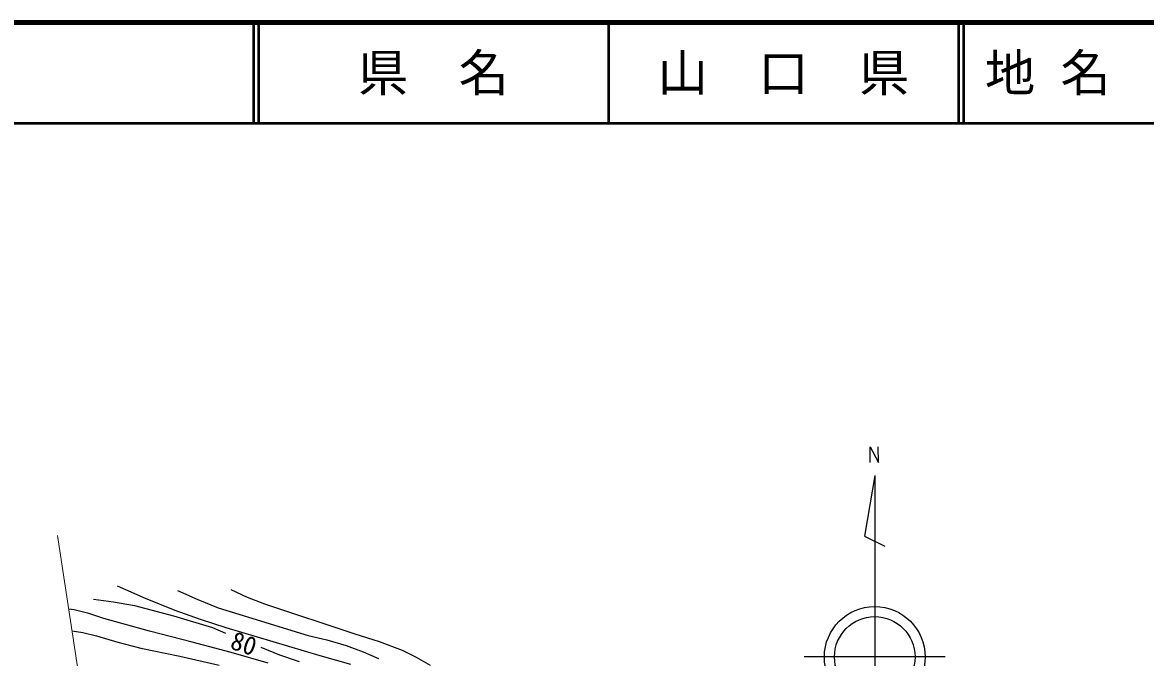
# Model space of a CAD drawing. Units: millimetres, scale not verified. Extents: x 40000 to 680000, y 20000 to 380000.
# Drawn here: x 274820 to 386332, y 316975 to 380000 of the extents above; entities that cross this region are included whole.
import ezdxf
from ezdxf.enums import TextEntityAlignment as Align

# ---------------------------------------------------------------- set-up
doc = ezdxf.new("R2010")
doc.units = ezdxf.units.MM
doc.header["$LTSCALE"] = 1000
for name, color, linetype, lineweight in [('M-BGD', 7, 'Continuous', 25), ('M-BMK-LINE', 2, 'Continuous', 13), ('M-BMK-SRVR', 3, 'Continuous', 25), ('M-TTL', 2, 'Continuous', 140), ('M-TTL-LINE', 7, 'Continuous', 50)]:
    doc.layers.add(name, color=color, linetype=linetype, lineweight=lineweight)
doc.layers.add('M-TTL-TXT', color=7, linetype='Continuous')
doc.styles.add('ＭＳ ゴシック', font='')
doc.styles.get('ＭＳ ゴシック').set_extended_font_data('MS Gothic')

msp = doc.modelspace()

# ---------------------------------------------------------------- linework, layer by layer
at = {"layer": 'M-BGD'}
for p, q in [((284233, 324104), (286992, 322880)), ((290220, 323629), (292225, 322722)), ((295511, 323722), (297148, 322973)), ((281884, 322756), (283868, 322506)), ((283868, 322506), (285941, 322134)), ((286992, 322880), (289959, 321681)), ((292225, 322722), (294261, 321923)), ((297148, 322973), (298862, 322314)), ((298862, 322314), (307837, 319335)), ((279967, 321702), (279422, 321777)), ((281408, 321343), (279967, 321702)), ((282899, 320841), (281408, 321343)), ((285941, 322134), (289832, 321097)), ((289959, 321681), (292449, 320772)), ((294261, 321923), (303178, 319160)), ((287426, 319578), (282899, 320841)), ((289832, 321097), (293686, 319960)), ((292449, 320772), (295022, 319946)), ((279749, 319618), (280819, 319462)), ((280819, 319462), (282178, 319139)), ((282178, 319139), (284285, 318493)), ((291677, 318495), (287426, 319578)), ((293686, 319960), (294964, 319399)), ((295022, 319946), (304339, 317192)), ((303178, 319160), (305044, 318721)), ((307837, 319335), (310233, 318564)), ((284285, 318493), (286588, 317904)), ((286588, 317904), (290456, 317120)), ((295547, 317483), (291677, 318495)), ((298491, 318018), (300341, 317258)), ((305044, 318721), (306965, 318158)), ((306965, 318158), (308655, 317536)), ((310233, 318564), (312516, 317713)), ((290456, 317120), (294353, 316221)), ((299214, 316421), (295547, 317483)), ((300341, 317258), (302286, 316579)), ((304339, 317192), (307406, 316330)), ((308655, 317536), (310168, 316867)), ((312516, 317713), (313926, 317015)), ((313926, 317015), (315311, 316213))]:
    msp.add_line(p, q, dxfattribs=at)
at = {"layer": 'M-BMK-LINE'}
msp.add_line((278315, 329090), (281313, 309291), dxfattribs=at)
at = {"layer": 'M-BMK-SRVR'}
for p, q in [((359001, 336333), (359001, 337876)), ((359001, 337876), (359802, 336329)), ((359802, 336329), (359793, 337878)), ((359438, 335032), (358441, 329032)), ((359438, 335032), (359448, 310032)), ((358441, 329032), (360441, 328032)), ((366446, 317035), (352446, 317029))]:
    msp.add_line(p, q, dxfattribs=at)
for radius in [5000, 4000]:
    msp.add_circle((359446, 317032), radius, dxfattribs=at)
at = {"layer": 'M-TTL'}
msp.add_line((680000, 380000), (40000, 380000), dxfattribs=at)
at = {"layer": 'M-TTL-LINE'}
for p, q in [((297750, 380000), (297750, 370000)), ((298250, 380000), (298250, 370000)), ((333000, 380000), (333000, 370000)), ((367750, 380000), (367750, 370000)), ((368250, 380000), (368250, 370000)), ((40000, 370000), (680000, 370000))]:
    msp.add_line(p, q, dxfattribs=at)

# ---------------------------------------------------------------- texts
at = {"layer": 'M-BGD', "style": 'ＭＳ ゴシック'}
msp.add_text('80', height=1833, rotation=341.6, dxfattribs=at).set_placement((295156, 317377), align=Align.BOTTOM_LEFT)
at = {"layer": 'M-TTL-TXT', "style": 'ＭＳ ゴシック'}
for s, p in [('県\u3000名', (315625, 375000)), ('山\u3000口\u3000県', (350375, 375000))]:
    msp.add_text(s, height=3666, dxfattribs=at).set_placement(p, align=Align.MIDDLE_CENTER)
msp.add_text('地 名', height=3666, dxfattribs=at).set_placement((370380, 375000), align=Align.MIDDLE_LEFT)

doc.saveas('drawing.dxf')
